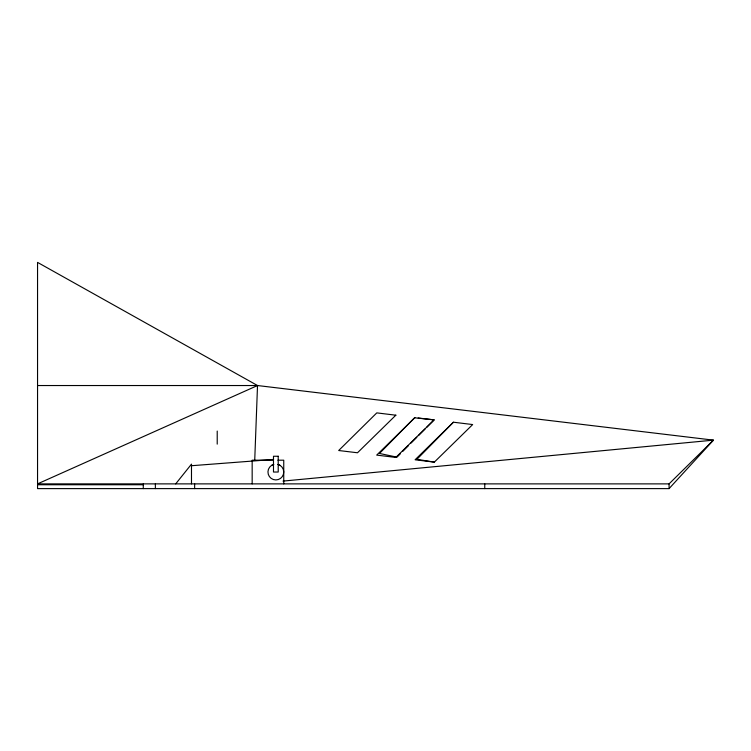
<?xml version="1.0" encoding="UTF-8"?>
<svg xmlns="http://www.w3.org/2000/svg" width="751" height="751" viewBox="0 0 751 751"><rect width="100%" height="100%" fill="white"/><g stroke="black" fill="none" stroke-linecap="round" stroke-linejoin="round"><path stroke-width="1.13" d="M254.72 460.466L257.518 385.535L37.55 262.39L37.55 488.61L669.075 488.61L713.45 440.142L257.518 385.535L37.55 385.535M175.696 483.879L191.486 464.146L191.486 483.879M414.74 417.594L379.471 453.454L396.997 457.162L400.302 453.848M453.416 422.212L416.899 459.321L434.341 462.118L472.67 424.559L453.416 422.212L415.087 459.781L434.341 462.118M402.78 451.36L408.553 445.559M411.032 443.071L416.805 437.27M418.457 435.618L425.057 428.981M426.709 427.328L434.144 419.865L418.166 417.997M257.518 385.535L37.55 483.879L669.075 483.879L713.45 440.142L283.014 481.1M395.899 415.134L357.504 452.769L338.692 450.516L376.795 412.881L395.824 415.2M271.9 465.198L273.805 464.409A7.895 7.895 0 0 0 269.384 476.566A7.895 7.895 0 0 0 282.32 476.566A7.895 7.895 0 0 0 277.889 464.409L279.794 465.198M191.486 465.723L273.571 459.443M273.214 460.194L252.167 460.194L252.167 483.879M277.898 460.194L283.747 460.194L283.747 483.879M37.55 484.742L143.272 484.742M669.075 483.879L669.075 488.61M484.761 483.879L484.761 488.61M217.217 431.065L217.217 444.132M194.64 483.879L194.64 488.61M155.373 483.879L155.373 488.61M143.272 483.879L143.272 488.61M414.74 417.809L376.683 455.106L395.815 457.434L434.144 419.865L414.74 417.809M278.217 456.251L273.486 456.251L273.486 472.032L278.217 472.032L278.217 456.251"/></g></svg>
